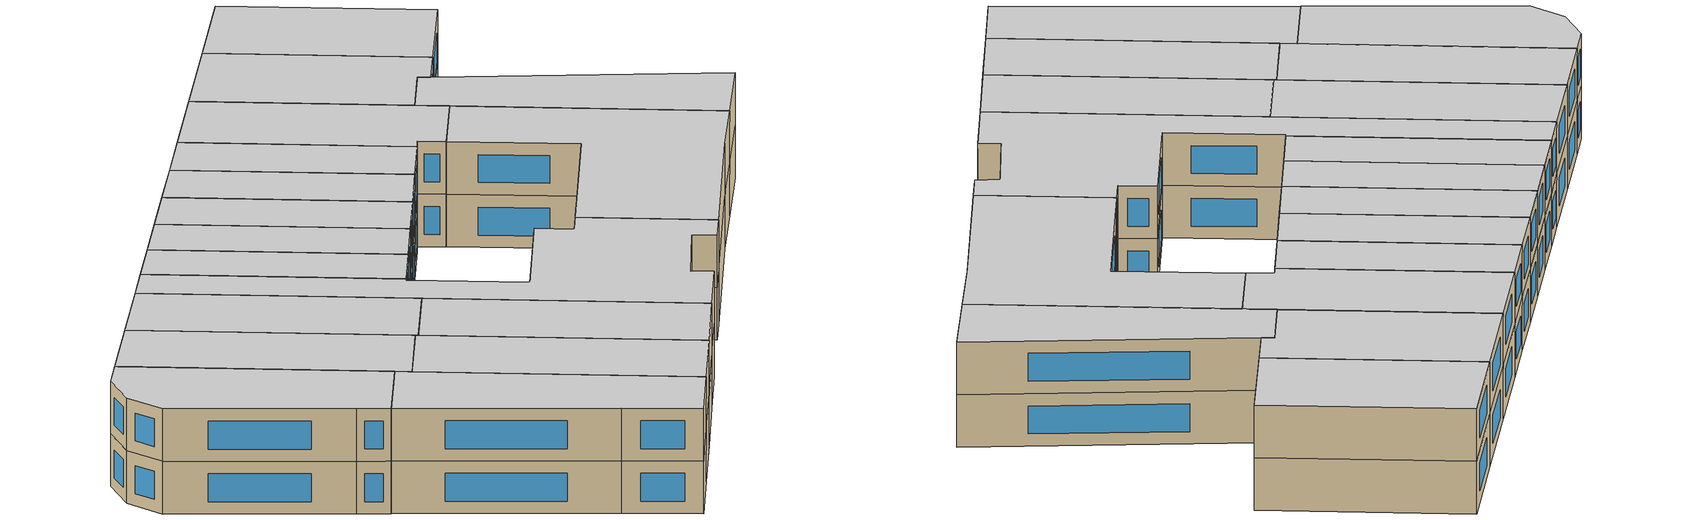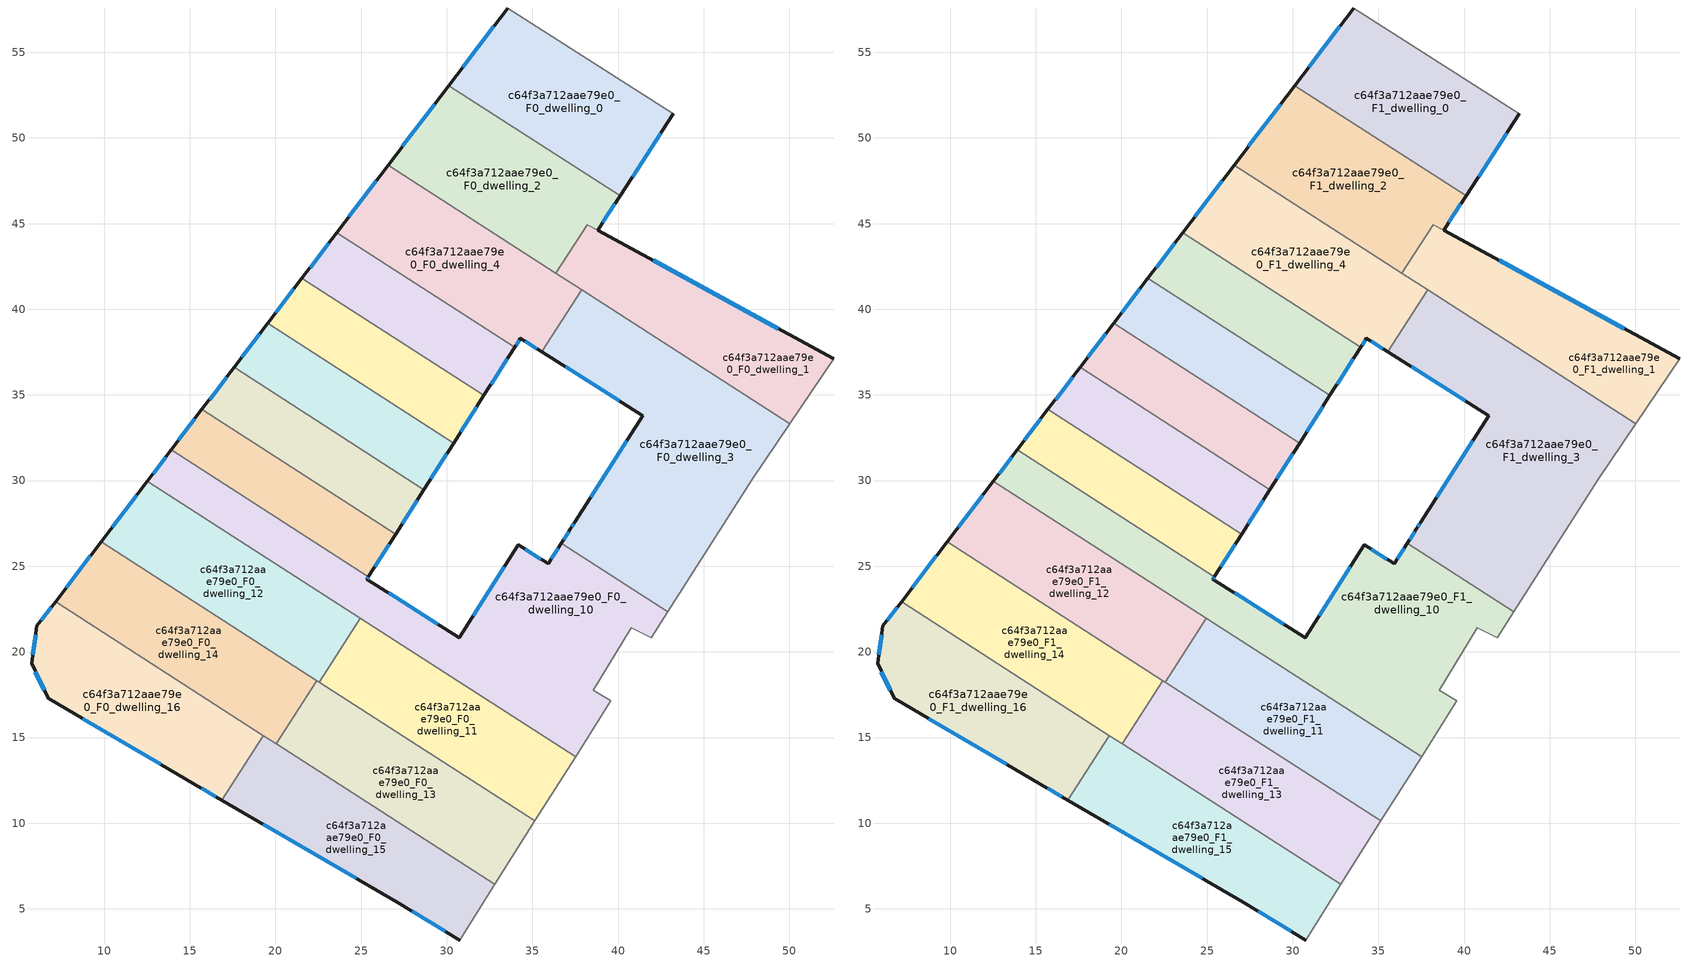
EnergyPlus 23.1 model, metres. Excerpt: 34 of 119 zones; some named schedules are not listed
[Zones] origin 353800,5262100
c64f3a712aae79e0_F0_dwelling_0
 floor ground (EU_floor_Construction): 43.23,51.41 40.11,46.62 30.12,53.06 33.57,57.59 z0
 wall outside (EU_wall_Construction): 33.57,57.59 30.12,53.06 / 40.11,46.62 43.23,51.41 z0:3
 wall to c64f3a712aae79e0_F0_dwelling_2 (EU_wall_Construction): 30.12,53.06 40.11,46.62 z0:3
 wall adiabatic (EU_wall_Construction): 43.23,51.41 33.57,57.59 z0:3
 window (EU_Window_Construction): 32.76,56.52 30.93,54.12 / 40.84,47.75 42.5,50.28 z0.7:2.3
c64f3a712aae79e0_F0_dwelling_1
 floor ground (EU_floor_Construction): 52.6,37.12 50.03,33.32 36.37,42.11 38.2,44.94 38.81,44.61 z0
 wall outside (EU_wall_Construction): 52.6,37.12 38.81,44.61 z0:3
 wall adiabatic (EU_wall_Construction): 50.03,33.32 52.6,37.12 z0:3
 wall to c64f3a712aae79e0_F0_dwelling_3 (EU_wall_Construction): 37.89,41.13 50.03,33.32 z0:3
 wall to c64f3a712aae79e0_F0_dwelling_2 (EU_wall_Construction): 38.81,44.61 38.2,44.94 36.37,42.11 z0:3
 wall to c64f3a712aae79e0_F0_dwelling_4 (EU_wall_Construction): 36.37,42.11 37.89,41.13 z0:3
 window (EU_Window_Construction): 49.36,38.88 42.05,42.85 z0.7:2.3
c64f3a712aae79e0_F0_dwelling_10
 floor ground (EU_floor_Construction): 36.69,26.34 42.91,22.34 41.93,20.82 40.77,21.42 38.55,17.75 39.58,17.15 37.52,13.89 12.53,29.97 13.91,31.79 25.43,24.38 25.34,24.24 30.73,20.82 34.18,26.26 35.9,25.16 35.92,25.15 z0
 wall outside (EU_wall_Construction): 13.91,31.79 12.53,29.97 / 36.69,26.34 35.92,25.15 35.9,25.16 34.18,26.26 30.73,20.82 25.34,24.24 25.43,24.38 z0:3
 wall adiabatic (EU_wall_Construction): 37.52,13.89 39.58,17.15 38.55,17.75 40.77,21.42 41.93,20.82 42.91,22.34 z0:3
 wall to c64f3a712aae79e0_F0_dwelling_9 (EU_wall_Construction): 25.43,24.38 13.91,31.79 z0:3
 wall to c64f3a712aae79e0_F0_dwelling_3 (EU_wall_Construction): 42.91,22.34 36.69,26.34 z0:3
 wall to c64f3a712aae79e0_F0_dwelling_11 (EU_wall_Construction): 24.96,21.97 37.52,13.89 z0:3
 wall to c64f3a712aae79e0_F0_dwelling_12 (EU_wall_Construction): 12.53,29.97 24.96,21.97 z0:3
 window (EU_Window_Construction): 13.59,31.36 12.85,30.4 / 25.36,24.27 25.41,24.34 / 29.46,21.62 26.61,23.44 / 33.37,24.98 31.54,22.09 / 35.49,25.42 34.58,26 / 36.51,26.06 36.1,25.43 z0.7:2.3
c64f3a712aae79e0_F0_dwelling_11
 floor ground (EU_floor_Construction): 37.52,13.89 35.15,10.13 22.55,18.24 24.96,21.97 z0
 wall adiabatic (EU_wall_Construction): 35.15,10.13 37.52,13.89 z0:3
 wall to c64f3a712aae79e0_F0_dwelling_12 (EU_wall_Construction): 24.96,21.97 22.55,18.24 z0:3
 wall to c64f3a712aae79e0_F0_dwelling_13 (EU_wall_Construction): 22.55,18.24 35.15,10.13 z0:3
c64f3a712aae79e0_F0_dwelling_12
 floor ground (EU_floor_Construction): 24.96,21.97 22.55,18.24 9.83,26.43 12.53,29.97 z0
 wall outside (EU_wall_Construction): 12.53,29.97 9.83,26.43 z0:3
 wall to c64f3a712aae79e0_F0_dwelling_14 (EU_wall_Construction): 9.83,26.43 22.42,18.32 z0:3
 wall to c64f3a712aae79e0_F0_dwelling_13 (EU_wall_Construction): 22.42,18.32 22.55,18.24 z0:3
 window (EU_Window_Construction): 11.89,29.14 10.46,27.26 z0.7:2.3
c64f3a712aae79e0_F0_dwelling_13
 floor ground (EU_floor_Construction): 35.15,10.13 32.8,6.42 20.05,14.64 22.42,18.32 z0
 wall adiabatic (EU_wall_Construction): 32.8,6.42 35.15,10.13 z0:3
 wall to c64f3a712aae79e0_F0_dwelling_14 (EU_wall_Construction): 22.42,18.32 20.05,14.64 z0:3
 wall to c64f3a712aae79e0_F0_dwelling_15 (EU_wall_Construction): 20.05,14.64 32.8,6.42 z0:3
c64f3a712aae79e0_F0_dwelling_14
 floor ground (EU_floor_Construction): 22.42,18.32 20.05,14.64 7.16,22.93 9.83,26.43 z0
 wall outside (EU_wall_Construction): 9.83,26.43 7.16,22.93 z0:3
 wall to c64f3a712aae79e0_F0_dwelling_16 (EU_wall_Construction): 7.16,22.93 19.3,15.12 z0:3
 wall to c64f3a712aae79e0_F0_dwelling_15 (EU_wall_Construction): 19.3,15.12 20.05,14.64 z0:3
 window (EU_Window_Construction): 9.2,25.61 7.79,23.75 z0.7:2.3
c64f3a712aae79e0_F0_dwelling_15
 floor ground (EU_floor_Construction): 32.8,6.42 30.75,3.18 27.12,5.38 16.87,11.34 19.3,15.12 z0
 wall outside (EU_wall_Construction): 16.87,11.34 27.12,5.38 30.75,3.18 z0:3
 wall to c64f3a712aae79e0_F0_dwelling_16 (EU_wall_Construction): 19.3,15.12 16.87,11.34 z0:3
 wall adiabatic (EU_wall_Construction): 30.75,3.18 32.8,6.42 z0:3
 window (EU_Window_Construction): 27.98,4.87 29.9,3.7 / 19.28,9.94 24.72,6.78 z0.7:2.3
c64f3a712aae79e0_F0_dwelling_16
 floor ground (EU_floor_Construction): 19.3,15.12 16.87,11.34 15.33,12.24 6.73,17.29 5.77,19.33 6.08,21.51 7.16,22.93 z0
 wall outside (EU_wall_Construction): 7.16,22.93 6.08,21.51 5.77,19.33 6.73,17.29 15.33,12.24 16.87,11.34 z0:3
 window (EU_Window_Construction): 15.69,12.03 16.51,11.55 / 8.75,16.1 13.31,13.43 / 5.99,18.85 6.5,17.77 / 6.01,21 5.84,19.84 / 6.91,22.6 6.33,21.84 z0.7:2.3
c64f3a712aae79e0_F0_dwelling_2
 floor ground (EU_floor_Construction): 40.11,46.62 38.81,44.61 38.2,44.94 36.37,42.11 26.58,48.41 30.12,53.06 z0
 wall outside (EU_wall_Construction): 30.12,53.06 26.58,48.41 / 38.81,44.61 40.11,46.62 z0:3
 wall to c64f3a712aae79e0_F0_dwelling_4 (EU_wall_Construction): 26.58,48.41 36.37,42.11 z0:3
 window (EU_Window_Construction): 29.29,51.97 27.41,49.5 / 39.11,45.08 39.81,46.15 z0.7:2.3
c64f3a712aae79e0_F0_dwelling_3
 floor ground (EU_floor_Construction): 50.03,33.32 47.83,30.06 42.91,22.34 36.69,26.34 37.25,27.23 37.47,27.57 41.44,33.79 35.56,37.51 37.89,41.13 z0
 wall outside (EU_wall_Construction): 35.56,37.51 41.44,33.79 37.47,27.57 37.25,27.23 36.69,26.34 z0:3
 wall to c64f3a712aae79e0_F0_dwelling_4 (EU_wall_Construction): 37.89,41.13 35.56,37.51 z0:3
 wall adiabatic (EU_wall_Construction): 42.91,22.34 47.83,30.06 50.03,33.32 z0:3
 window (EU_Window_Construction): 37.42,27.49 37.3,27.31 / 40.5,32.33 38.4,29.03 / 36.94,36.64 40.06,34.67 / 37.12,27.02 36.82,26.55 z0.7:2.3
c64f3a712aae79e0_F0_dwelling_4
 floor ground (EU_floor_Construction): 37.89,41.13 35.56,37.51 34.3,38.31 33.97,37.79 23.58,44.47 26.58,48.41 z0
 wall outside (EU_wall_Construction): 26.58,48.41 23.58,44.47 / 33.97,37.79 34.3,38.31 35.56,37.51 z0:3
 wall to c64f3a712aae79e0_F0_dwelling_5 (EU_wall_Construction): 23.58,44.47 33.97,37.79 z0:3
 window (EU_Window_Construction): 25.87,47.49 24.28,45.4 / 34.59,38.12 35.26,37.7 / 34.05,37.91 34.22,38.19 z0.7:2.3
c64f3a712aae79e0_F0_dwelling_5
 floor ground (EU_floor_Construction): 33.97,37.79 32.17,34.97 21.54,41.81 23.58,44.47 z0
 wall outside (EU_wall_Construction): 23.58,44.47 21.54,41.81 / 32.17,34.97 33.97,37.79 z0:3
 wall to c64f3a712aae79e0_F0_dwelling_6 (EU_wall_Construction): 21.54,41.81 32.17,34.97 z0:3
 window (EU_Window_Construction): 23.1,43.85 22.02,42.43 / 32.59,35.63 33.55,37.12 z0.7:2.3
c64f3a712aae79e0_F0_dwelling_6
 floor ground (EU_floor_Construction): 32.17,34.97 30.4,32.19 19.54,39.18 21.54,41.81 z0
 wall outside (EU_wall_Construction): 21.54,41.81 19.54,39.18 / 30.4,32.19 32.17,34.97 z0:3
 wall to c64f3a712aae79e0_F0_dwelling_7 (EU_wall_Construction): 19.54,39.18 30.4,32.19 z0:3
 window (EU_Window_Construction): 21.07,41.19 20.01,39.8 / 30.82,32.84 31.76,34.31 z0.7:2.3
c64f3a712aae79e0_F0_dwelling_7
 floor ground (EU_floor_Construction): 30.4,32.19 28.67,29.47 17.58,36.61 19.54,39.18 z0
 wall outside (EU_wall_Construction): 19.54,39.18 17.58,36.61 / 28.67,29.47 30.4,32.19 z0:3
 wall to c64f3a712aae79e0_F0_dwelling_8 (EU_wall_Construction): 17.58,36.61 28.67,29.47 z0:3
 window (EU_Window_Construction): 19.08,38.58 18.04,37.21 / 29.08,30.11 30,31.55 z0.7:2.3
c64f3a712aae79e0_F0_dwelling_8
 floor ground (EU_floor_Construction): 28.67,29.47 27.02,26.87 15.71,34.15 17.58,36.61 z0
 wall outside (EU_wall_Construction): 17.58,36.61 15.71,34.15 / 27.02,26.87 28.67,29.47 z0:3
 wall to c64f3a712aae79e0_F0_dwelling_9 (EU_wall_Construction): 15.71,34.15 27.02,26.87 z0:3
 window (EU_Window_Construction): 17.14,36.03 16.15,34.73 / 27.41,27.48 28.28,28.86 z0.7:2.3
c64f3a712aae79e0_F0_dwelling_9
 floor ground (EU_floor_Construction): 27.02,26.87 25.43,24.38 13.91,31.79 15.71,34.15 z0
 wall outside (EU_wall_Construction): 15.71,34.15 13.91,31.79 / 25.43,24.38 27.02,26.87 z0:3
 window (EU_Window_Construction): 15.29,33.6 14.33,32.34 / 25.8,24.96 26.64,26.29 z0.7:2.3
c64f3a712aae79e0_F1_dwelling_0
 floor to c64f3a712aae79e0_F0_dwelling_0 (EU_floor_Construction): 43.23,51.41 40.11,46.62 30.12,53.06 33.57,57.59 z3
 wall outside (EU_wall_Construction): 33.57,57.59 30.12,53.06 / 40.11,46.62 43.23,51.41 z3:6
 wall to c64f3a712aae79e0_F1_dwelling_2 (EU_wall_Construction): 30.12,53.06 40.11,46.62 z3:6
 wall adiabatic (EU_wall_Construction): 43.23,51.41 33.57,57.59 z3:6
 window (EU_Window_Construction): 32.76,56.52 30.93,54.12 / 40.84,47.75 42.5,50.28 z3.7:5.3
 ceiling to c64f3a712aae79e0_F2_dwelling_0 (EU_floor_Construction): 40.11,46.62 43.23,51.41 33.57,57.59 30.12,53.06 z6
c64f3a712aae79e0_F1_dwelling_1
 floor to c64f3a712aae79e0_F0_dwelling_1 (EU_floor_Construction): 52.6,37.12 50.03,33.32 36.37,42.11 38.2,44.94 38.81,44.61 z3
 wall outside (EU_wall_Construction): 52.6,37.12 38.81,44.61 z3:6
 wall adiabatic (EU_wall_Construction): 50.03,33.32 52.6,37.12 z3:6
 wall to c64f3a712aae79e0_F1_dwelling_3 (EU_wall_Construction): 37.89,41.13 50.03,33.32 z3:6
 wall to c64f3a712aae79e0_F1_dwelling_2 (EU_wall_Construction): 38.81,44.61 38.2,44.94 36.37,42.11 z3:6
 wall to c64f3a712aae79e0_F1_dwelling_4 (EU_wall_Construction): 36.37,42.11 37.89,41.13 z3:6
 window (EU_Window_Construction): 49.36,38.88 42.05,42.85 z3.7:5.3
 ceiling to c64f3a712aae79e0_F2_dwelling_1 (EU_floor_Construction): 50.03,33.32 52.6,37.12 38.81,44.61 38.2,44.94 36.37,42.11 z6
c64f3a712aae79e0_F1_dwelling_10
 floor to c64f3a712aae79e0_F0_dwelling_10 (EU_floor_Construction): 36.69,26.34 42.91,22.34 41.93,20.82 40.77,21.42 38.55,17.75 39.58,17.15 37.52,13.89 12.53,29.97 13.91,31.79 25.43,24.38 25.34,24.24 30.73,20.82 34.18,26.26 35.9,25.16 35.92,25.15 z3
 wall outside (EU_wall_Construction): 13.91,31.79 12.53,29.97 / 36.69,26.34 35.92,25.15 35.9,25.16 34.18,26.26 30.73,20.82 25.34,24.24 25.43,24.38 z3:6
 wall adiabatic (EU_wall_Construction): 37.52,13.89 39.58,17.15 38.55,17.75 40.77,21.42 41.93,20.82 42.91,22.34 z3:6
 wall to c64f3a712aae79e0_F1_dwelling_9 (EU_wall_Construction): 25.43,24.38 13.91,31.79 z3:6
 wall to c64f3a712aae79e0_F1_dwelling_3 (EU_wall_Construction): 42.91,22.34 36.69,26.34 z3:6
 wall to c64f3a712aae79e0_F1_dwelling_11 (EU_wall_Construction): 24.96,21.97 37.52,13.89 z3:6
 wall to c64f3a712aae79e0_F1_dwelling_12 (EU_wall_Construction): 12.53,29.97 24.96,21.97 z3:6
 window (EU_Window_Construction): 13.59,31.36 12.85,30.4 / 25.36,24.27 25.41,24.34 / 29.46,21.62 26.61,23.44 / 33.37,24.98 31.54,22.09 / 35.49,25.42 34.58,26 / 36.51,26.06 36.1,25.43 z3.7:5.3
 ceiling to c64f3a712aae79e0_F2_dwelling_10 (EU_floor_Construction): 39.58,17.15 38.55,17.75 40.77,21.42 41.93,20.82 42.91,22.34 36.69,26.34 35.92,25.15 35.9,25.16 34.18,26.26 30.73,20.82 25.34,24.24 25.43,24.38 13.91,31.79 12.53,29.97 37.52,13.89 z6
c64f3a712aae79e0_F1_dwelling_11
 floor to c64f3a712aae79e0_F0_dwelling_11 (EU_floor_Construction): 37.52,13.89 35.15,10.13 22.55,18.24 24.96,21.97 z3
 wall adiabatic (EU_wall_Construction): 35.15,10.13 37.52,13.89 z3:6
 wall to c64f3a712aae79e0_F1_dwelling_12 (EU_wall_Construction): 24.96,21.97 22.55,18.24 z3:6
 wall to c64f3a712aae79e0_F1_dwelling_13 (EU_wall_Construction): 22.55,18.24 35.15,10.13 z3:6
 ceiling to c64f3a712aae79e0_F2_dwelling_11 (EU_floor_Construction): 35.15,10.13 37.52,13.89 24.96,21.97 22.55,18.24 z6
c64f3a712aae79e0_F1_dwelling_12
 floor to c64f3a712aae79e0_F0_dwelling_12 (EU_floor_Construction): 24.96,21.97 22.55,18.24 9.83,26.43 12.53,29.97 z3
 wall outside (EU_wall_Construction): 12.53,29.97 9.83,26.43 z3:6
 wall to c64f3a712aae79e0_F1_dwelling_14 (EU_wall_Construction): 9.83,26.43 22.42,18.32 z3:6
 wall to c64f3a712aae79e0_F1_dwelling_13 (EU_wall_Construction): 22.42,18.32 22.55,18.24 z3:6
 window (EU_Window_Construction): 11.89,29.14 10.46,27.26 z3.7:5.3
 ceiling to c64f3a712aae79e0_F2_dwelling_12 (EU_floor_Construction): 22.55,18.24 24.96,21.97 12.53,29.97 9.83,26.43 z6
c64f3a712aae79e0_F1_dwelling_13
 floor to c64f3a712aae79e0_F0_dwelling_13 (EU_floor_Construction): 35.15,10.13 32.8,6.42 20.05,14.64 22.42,18.32 z3
 wall adiabatic (EU_wall_Construction): 32.8,6.42 35.15,10.13 z3:6
 wall to c64f3a712aae79e0_F1_dwelling_14 (EU_wall_Construction): 22.42,18.32 20.05,14.64 z3:6
 wall to c64f3a712aae79e0_F1_dwelling_15 (EU_wall_Construction): 20.05,14.64 32.8,6.42 z3:6
 ceiling to c64f3a712aae79e0_F2_dwelling_13 (EU_floor_Construction): 32.8,6.42 35.15,10.13 22.42,18.32 20.05,14.64 z6
c64f3a712aae79e0_F1_dwelling_14
 floor to c64f3a712aae79e0_F0_dwelling_14 (EU_floor_Construction): 22.42,18.32 20.05,14.64 7.16,22.93 9.83,26.43 z3
 wall outside (EU_wall_Construction): 9.83,26.43 7.16,22.93 z3:6
 wall to c64f3a712aae79e0_F1_dwelling_16 (EU_wall_Construction): 7.16,22.93 19.3,15.12 z3:6
 wall to c64f3a712aae79e0_F1_dwelling_15 (EU_wall_Construction): 19.3,15.12 20.05,14.64 z3:6
 window (EU_Window_Construction): 9.2,25.61 7.79,23.75 z3.7:5.3
 ceiling to c64f3a712aae79e0_F2_dwelling_14 (EU_floor_Construction): 20.05,14.64 22.42,18.32 9.83,26.43 7.16,22.93 z6
c64f3a712aae79e0_F1_dwelling_15
 floor to c64f3a712aae79e0_F0_dwelling_15 (EU_floor_Construction): 32.8,6.42 30.75,3.18 27.12,5.38 16.87,11.34 19.3,15.12 z3
 wall outside (EU_wall_Construction): 16.87,11.34 27.12,5.38 30.75,3.18 z3:6
 wall to c64f3a712aae79e0_F1_dwelling_16 (EU_wall_Construction): 19.3,15.12 16.87,11.34 z3:6
 wall adiabatic (EU_wall_Construction): 30.75,3.18 32.8,6.42 z3:6
 window (EU_Window_Construction): 27.98,4.87 29.9,3.7 / 19.28,9.94 24.72,6.78 z3.7:5.3
 ceiling to c64f3a712aae79e0_F2_dwelling_15 (EU_floor_Construction): 30.75,3.18 32.8,6.42 19.3,15.12 16.87,11.34 27.12,5.38 z6
c64f3a712aae79e0_F1_dwelling_16
 floor to c64f3a712aae79e0_F0_dwelling_16 (EU_floor_Construction): 19.3,15.12 16.87,11.34 15.33,12.24 6.73,17.29 5.77,19.33 6.08,21.51 7.16,22.93 z3
 wall outside (EU_wall_Construction): 7.16,22.93 6.08,21.51 5.77,19.33 6.73,17.29 15.33,12.24 16.87,11.34 z3:6
 window (EU_Window_Construction): 15.69,12.03 16.51,11.55 / 8.75,16.1 13.31,13.43 / 5.99,18.85 6.5,17.77 / 6.01,21 5.84,19.84 / 6.91,22.6 6.33,21.84 z3.7:5.3
 ceiling to c64f3a712aae79e0_F2_dwelling_16 (EU_floor_Construction): 16.87,11.34 19.3,15.12 7.16,22.93 6.08,21.51 5.77,19.33 6.73,17.29 15.33,12.24 z6
c64f3a712aae79e0_F1_dwelling_2
 floor to c64f3a712aae79e0_F0_dwelling_2 (EU_floor_Construction): 40.11,46.62 38.81,44.61 38.2,44.94 36.37,42.11 26.58,48.41 30.12,53.06 z3
 wall outside (EU_wall_Construction): 30.12,53.06 26.58,48.41 / 38.81,44.61 40.11,46.62 z3:6
 wall to c64f3a712aae79e0_F1_dwelling_4 (EU_wall_Construction): 26.58,48.41 36.37,42.11 z3:6
 window (EU_Window_Construction): 29.29,51.97 27.41,49.5 / 39.11,45.08 39.81,46.15 z3.7:5.3
 ceiling to c64f3a712aae79e0_F2_dwelling_2 (EU_floor_Construction): 38.81,44.61 40.11,46.62 30.12,53.06 26.58,48.41 36.37,42.11 38.2,44.94 z6
c64f3a712aae79e0_F1_dwelling_3
 floor to c64f3a712aae79e0_F0_dwelling_3 (EU_floor_Construction): 50.03,33.32 47.83,30.06 42.91,22.34 36.69,26.34 37.25,27.23 37.47,27.57 41.44,33.79 35.56,37.51 37.89,41.13 z3
 wall outside (EU_wall_Construction): 35.56,37.51 41.44,33.79 37.47,27.57 37.25,27.23 36.69,26.34 z3:6
 wall to c64f3a712aae79e0_F1_dwelling_4 (EU_wall_Construction): 37.89,41.13 35.56,37.51 z3:6
 wall adiabatic (EU_wall_Construction): 42.91,22.34 47.83,30.06 50.03,33.32 z3:6
 window (EU_Window_Construction): 37.42,27.49 37.3,27.31 / 40.5,32.33 38.4,29.03 / 36.94,36.64 40.06,34.67 / 37.12,27.02 36.82,26.55 z3.7:5.3
 ceiling to c64f3a712aae79e0_F2_dwelling_3 (EU_floor_Construction): 42.91,22.34 47.83,30.06 50.03,33.32 37.89,41.13 35.56,37.51 41.44,33.79 37.47,27.57 37.25,27.23 36.69,26.34 z6
c64f3a712aae79e0_F1_dwelling_4
 floor to c64f3a712aae79e0_F0_dwelling_4 (EU_floor_Construction): 37.89,41.13 35.56,37.51 34.3,38.31 33.97,37.79 23.58,44.47 26.58,48.41 z3
 wall outside (EU_wall_Construction): 26.58,48.41 23.58,44.47 / 33.97,37.79 34.3,38.31 35.56,37.51 z3:6
 wall to c64f3a712aae79e0_F1_dwelling_5 (EU_wall_Construction): 23.58,44.47 33.97,37.79 z3:6
 window (EU_Window_Construction): 25.87,47.49 24.28,45.4 / 34.59,38.12 35.26,37.7 / 34.05,37.91 34.22,38.19 z3.7:5.3
 ceiling to c64f3a712aae79e0_F2_dwelling_4 (EU_floor_Construction): 35.56,37.51 37.89,41.13 26.58,48.41 23.58,44.47 33.97,37.79 34.3,38.31 z6
c64f3a712aae79e0_F1_dwelling_5
 floor to c64f3a712aae79e0_F0_dwelling_5 (EU_floor_Construction): 33.97,37.79 32.17,34.97 21.54,41.81 23.58,44.47 z3
 wall outside (EU_wall_Construction): 23.58,44.47 21.54,41.81 / 32.17,34.97 33.97,37.79 z3:6
 wall to c64f3a712aae79e0_F1_dwelling_6 (EU_wall_Construction): 21.54,41.81 32.17,34.97 z3:6
 window (EU_Window_Construction): 23.1,43.85 22.02,42.43 / 32.59,35.63 33.55,37.12 z3.7:5.3
 ceiling to c64f3a712aae79e0_F2_dwelling_5 (EU_floor_Construction): 32.17,34.97 33.97,37.79 23.58,44.47 21.54,41.81 z6
c64f3a712aae79e0_F1_dwelling_6
 floor to c64f3a712aae79e0_F0_dwelling_6 (EU_floor_Construction): 32.17,34.97 30.4,32.19 19.54,39.18 21.54,41.81 z3
 wall outside (EU_wall_Construction): 21.54,41.81 19.54,39.18 / 30.4,32.19 32.17,34.97 z3:6
 wall to c64f3a712aae79e0_F1_dwelling_7 (EU_wall_Construction): 19.54,39.18 30.4,32.19 z3:6
 window (EU_Window_Construction): 21.07,41.19 20.01,39.8 / 30.82,32.84 31.76,34.31 z3.7:5.3
 ceiling to c64f3a712aae79e0_F2_dwelling_6 (EU_floor_Construction): 30.4,32.19 32.17,34.97 21.54,41.81 19.54,39.18 z6
c64f3a712aae79e0_F1_dwelling_7
 floor to c64f3a712aae79e0_F0_dwelling_7 (EU_floor_Construction): 30.4,32.19 28.67,29.47 17.58,36.61 19.54,39.18 z3
 wall outside (EU_wall_Construction): 19.54,39.18 17.58,36.61 / 28.67,29.47 30.4,32.19 z3:6
 wall to c64f3a712aae79e0_F1_dwelling_8 (EU_wall_Construction): 17.58,36.61 28.67,29.47 z3:6
 window (EU_Window_Construction): 19.08,38.58 18.04,37.21 / 29.08,30.11 30,31.55 z3.7:5.3
 ceiling to c64f3a712aae79e0_F2_dwelling_7 (EU_floor_Construction): 28.67,29.47 30.4,32.19 19.54,39.18 17.58,36.61 z6
c64f3a712aae79e0_F1_dwelling_8
 floor to c64f3a712aae79e0_F0_dwelling_8 (EU_floor_Construction): 28.67,29.47 27.02,26.87 15.71,34.15 17.58,36.61 z3
 wall outside (EU_wall_Construction): 17.58,36.61 15.71,34.15 / 27.02,26.87 28.67,29.47 z3:6
 wall to c64f3a712aae79e0_F1_dwelling_9 (EU_wall_Construction): 15.71,34.15 27.02,26.87 z3:6
 window (EU_Window_Construction): 17.14,36.03 16.15,34.73 / 27.41,27.48 28.28,28.86 z3.7:5.3
 ceiling to c64f3a712aae79e0_F2_dwelling_8 (EU_floor_Construction): 27.02,26.87 28.67,29.47 17.58,36.61 15.71,34.15 z6
c64f3a712aae79e0_F1_dwelling_9
 floor to c64f3a712aae79e0_F0_dwelling_9 (EU_floor_Construction): 27.02,26.87 25.43,24.38 13.91,31.79 15.71,34.15 z3
 wall outside (EU_wall_Construction): 15.71,34.15 13.91,31.79 / 25.43,24.38 27.02,26.87 z3:6
 window (EU_Window_Construction): 15.29,33.6 14.33,32.34 / 25.8,24.96 26.64,26.29 z3.7:5.3
 ceiling to c64f3a712aae79e0_F2_dwelling_9 (EU_floor_Construction): 25.43,24.38 27.02,26.87 15.71,34.15 13.91,31.79 z6
[Building]
EU S2 Campaign: North Axis=0; Terrain=City; Solar Distribution=FullExterior
[Site:Location]
Budapest.Ferenc.Liszt.Intl.AP: Latitude=47.437; Longitude=19.256; Time Zone=1; Elevation=185
[SizingPeriod:WeatherFileDays]
AnnualSizingPeriod: Begin Month=1; Begin Day of Month=1; End Month=12; End Day of Month=31; Day of Week for Start Day=Monday; Use Weather File Daylight Saving Period=No; Use Weather File Rain and Snow Indicators=No
[MATERIAL]
EU_InternalMass_Material: Roughness=MediumRough; Thickness=0.1; Conductivity=1; Density=1800; Specific Heat=900; Thermal Absorptance=0.9; Solar Absorptance=0.7; Visible Absorptance=0.7
[MATERIAL:NOMASS] Roughness=MediumRough; Thermal Absorptance=0.9; Solar Absorptance=0.7; Visible Absorptance=0.7
Name | Thermal Resistance
EU_wall_NoMass | 0.832559
EU_floor_NoMass | 0.872794
[WINDOWMATERIAL:SIMPLEGLAZINGSYSTEM]
EU_Window_SimpleGlazing: UFactor=2.79869; Solar Heat Gain Coefficient=0.75; Visible Transmittance=0.75
[CONSTRUCTION]
EU_wall_Construction: EU_wall_NoMass
EU_floor_Construction: EU_floor_NoMass
EU_Window_Construction: EU_Window_SimpleGlazing
EU_InternalMass_Construction: EU_InternalMass_Material
[ZONE] Type=1; Multiplier=1; Ceiling Height=autocalculate; Floor Area=autocalculate; Part of Total Floor Area=Yes
Name | Volume
c64f3a712aae79e0_F0_dwelling_0; c64f3a712aae79e0_F1_dwelling_0 | 199.343
c64f3a712aae79e0_F0_dwelling_1; c64f3a712aae79e0_F1_dwelling_1 | 194.255
c64f3a712aae79e0_F0_dwelling_10; c64f3a712aae79e0_F1_dwelling_10 | 393.995
c64f3a712aae79e0_F0_dwelling_11; c64f3a712aae79e0_F1_dwelling_11 | 199.332
c64f3a712aae79e0_F0_dwelling_12; c64f3a712aae79e0_F1_dwelling_12 | 199.319
c64f3a712aae79e0_F0_dwelling_13; c64f3a712aae79e0_F1_dwelling_13 | 199.342
c64f3a712aae79e0_F0_dwelling_14; c64f3a712aae79e0_F1_dwelling_14 | 199.357
c64f3a712aae79e0_F0_dwelling_15; c64f3a712aae79e0_F1_dwelling_15 | 199.366
c64f3a712aae79e0_F0_dwelling_16; c64f3a712aae79e0_F1_dwelling_16 | 199.352
c64f3a712aae79e0_F0_dwelling_2; c64f3a712aae79e0_F1_dwelling_2 | 204.404
c64f3a712aae79e0_F0_dwelling_3; c64f3a712aae79e0_F1_dwelling_3 | 380.146
c64f3a712aae79e0_F0_dwelling_4; c64f3a712aae79e0_F1_dwelling_4 | 199.378
c64f3a712aae79e0_F0_dwelling_5; c64f3a712aae79e0_F1_dwelling_5 | 125.259
c64f3a712aae79e0_F0_dwelling_6; c64f3a712aae79e0_F1_dwelling_6 | 126.239
c64f3a712aae79e0_F0_dwelling_7; c64f3a712aae79e0_F1_dwelling_7 | 126.145
c64f3a712aae79e0_F0_dwelling_8; c64f3a712aae79e0_F1_dwelling_8 | 123.091
c64f3a712aae79e0_F0_dwelling_9; c64f3a712aae79e0_F1_dwelling_9 | 120.557
[INTERNALMASS] Construction=EU_InternalMass_Construction
Name | Zone or ZoneList | Surface Area
c64f3a712aae79e0_F0_dwelling_0_EU_InternalMass | c64f3a712aae79e0_F0_dwelling_0 | 66.4478
c64f3a712aae79e0_F0_dwelling_1_EU_InternalMass | c64f3a712aae79e0_F0_dwelling_1 | 64.7526
c64f3a712aae79e0_F0_dwelling_2_EU_InternalMass | c64f3a712aae79e0_F0_dwelling_2 | 68.1368
c64f3a712aae79e0_F0_dwelling_3_EU_InternalMass | c64f3a712aae79e0_F0_dwelling_3 | 126.72
c64f3a712aae79e0_F0_dwelling_4_EU_InternalMass | c64f3a712aae79e0_F0_dwelling_4 | 66.4592
c64f3a712aae79e0_F0_dwelling_5_EU_InternalMass | c64f3a712aae79e0_F0_dwelling_5 | 41.7529
c64f3a712aae79e0_F0_dwelling_6_EU_InternalMass | c64f3a712aae79e0_F0_dwelling_6 | 42.0798
c64f3a712aae79e0_F0_dwelling_7_EU_InternalMass | c64f3a712aae79e0_F0_dwelling_7 | 42.0483
c64f3a712aae79e0_F0_dwelling_8_EU_InternalMass | c64f3a712aae79e0_F0_dwelling_8 | 41.0304
c64f3a712aae79e0_F0_dwelling_9_EU_InternalMass | c64f3a712aae79e0_F0_dwelling_9 | 40.1858
c64f3a712aae79e0_F0_dwelling_10_EU_InternalMass | c64f3a712aae79e0_F0_dwelling_10 | 131.334
c64f3a712aae79e0_F0_dwelling_11_EU_InternalMass | c64f3a712aae79e0_F0_dwelling_11 | 66.4449
c64f3a712aae79e0_F0_dwelling_12_EU_InternalMass | c64f3a712aae79e0_F0_dwelling_12 | 66.4389
c64f3a712aae79e0_F0_dwelling_13_EU_InternalMass | c64f3a712aae79e0_F0_dwelling_13 | 66.4485
c64f3a712aae79e0_F0_dwelling_14_EU_InternalMass | c64f3a712aae79e0_F0_dwelling_14 | 66.4522
c64f3a712aae79e0_F0_dwelling_15_EU_InternalMass | c64f3a712aae79e0_F0_dwelling_15 | 66.455
c64f3a712aae79e0_F0_dwelling_16_EU_InternalMass | c64f3a712aae79e0_F0_dwelling_16 | 66.4503
c64f3a712aae79e0_F1_dwelling_0_EU_InternalMass | c64f3a712aae79e0_F1_dwelling_0 | 66.4478
c64f3a712aae79e0_F1_dwelling_1_EU_InternalMass | c64f3a712aae79e0_F1_dwelling_1 | 64.7526
c64f3a712aae79e0_F1_dwelling_2_EU_InternalMass | c64f3a712aae79e0_F1_dwelling_2 | 68.1368
c64f3a712aae79e0_F1_dwelling_3_EU_InternalMass | c64f3a712aae79e0_F1_dwelling_3 | 126.72
c64f3a712aae79e0_F1_dwelling_4_EU_InternalMass | c64f3a712aae79e0_F1_dwelling_4 | 66.4592
c64f3a712aae79e0_F1_dwelling_5_EU_InternalMass | c64f3a712aae79e0_F1_dwelling_5 | 41.7529
c64f3a712aae79e0_F1_dwelling_6_EU_InternalMass | c64f3a712aae79e0_F1_dwelling_6 | 42.0798
c64f3a712aae79e0_F1_dwelling_7_EU_InternalMass | c64f3a712aae79e0_F1_dwelling_7 | 42.0483
c64f3a712aae79e0_F1_dwelling_8_EU_InternalMass | c64f3a712aae79e0_F1_dwelling_8 | 41.0304
c64f3a712aae79e0_F1_dwelling_9_EU_InternalMass | c64f3a712aae79e0_F1_dwelling_9 | 40.1858
c64f3a712aae79e0_F1_dwelling_10_EU_InternalMass | c64f3a712aae79e0_F1_dwelling_10 | 131.334
c64f3a712aae79e0_F1_dwelling_11_EU_InternalMass | c64f3a712aae79e0_F1_dwelling_11 | 66.4449
c64f3a712aae79e0_F1_dwelling_12_EU_InternalMass | c64f3a712aae79e0_F1_dwelling_12 | 66.4389
c64f3a712aae79e0_F1_dwelling_13_EU_InternalMass | c64f3a712aae79e0_F1_dwelling_13 | 66.4485
c64f3a712aae79e0_F1_dwelling_14_EU_InternalMass | c64f3a712aae79e0_F1_dwelling_14 | 66.4522
c64f3a712aae79e0_F1_dwelling_15_EU_InternalMass | c64f3a712aae79e0_F1_dwelling_15 | 66.455
c64f3a712aae79e0_F1_dwelling_16_EU_InternalMass | c64f3a712aae79e0_F1_dwelling_16 | 66.4503
[OTHEREQUIPMENT] Fuel Type=Electricity; Design Level Calculation Method=Watts/Area; Power per Zone Floor Area=1; Fraction Latent=0; Fraction Radiant=0; Fraction Lost=0; Carbon Dioxide Generation Rate=0; EndUse Subcategory=EU_Step8_InternalGains
Name | Zone or ZoneList or Space or SpaceList | Schedule
EU_Step8_InternalGain_c64f3a712aae79e0_F0_dwelling_0_f000 | c64f3a712aae79e0_F0_dwelling_0 | EU_Step8_GainSchedule_c64f3a712aae79e0_F0_dwelling_0_f000
EU_Step8_InternalGain_c64f3a712aae79e0_F0_dwelling_1_f000 | c64f3a712aae79e0_F0_dwelling_1 | EU_Step8_GainSchedule_c64f3a712aae79e0_F0_dwelling_1_f000
EU_Step8_InternalGain_c64f3a712aae79e0_F0_dwelling_2_f000 | c64f3a712aae79e0_F0_dwelling_2 | EU_Step8_GainSchedule_c64f3a712aae79e0_F0_dwelling_2_f000
EU_Step8_InternalGain_c64f3a712aae79e0_F0_dwelling_3_f000 | c64f3a712aae79e0_F0_dwelling_3 | EU_Step8_GainSchedule_c64f3a712aae79e0_F0_dwelling_3_f000
EU_Step8_InternalGain_c64f3a712aae79e0_F0_dwelling_4_f000 | c64f3a712aae79e0_F0_dwelling_4 | EU_Step8_GainSchedule_c64f3a712aae79e0_F0_dwelling_4_f000
EU_Step8_InternalGain_c64f3a712aae79e0_F0_dwelling_5_f000 | c64f3a712aae79e0_F0_dwelling_5 | EU_Step8_GainSchedule_c64f3a712aae79e0_F0_dwelling_5_f000
EU_Step8_InternalGain_c64f3a712aae79e0_F0_dwelling_6_f000 | c64f3a712aae79e0_F0_dwelling_6 | EU_Step8_GainSchedule_c64f3a712aae79e0_F0_dwelling_6_f000
EU_Step8_InternalGain_c64f3a712aae79e0_F0_dwelling_7_f000 | c64f3a712aae79e0_F0_dwelling_7 | EU_Step8_GainSchedule_c64f3a712aae79e0_F0_dwelling_7_f000
EU_Step8_InternalGain_c64f3a712aae79e0_F0_dwelling_8_f000 | c64f3a712aae79e0_F0_dwelling_8 | EU_Step8_GainSchedule_c64f3a712aae79e0_F0_dwelling_8_f000
EU_Step8_InternalGain_c64f3a712aae79e0_F0_dwelling_9_f000 | c64f3a712aae79e0_F0_dwelling_9 | EU_Step8_GainSchedule_c64f3a712aae79e0_F0_dwelling_9_f000
EU_Step8_InternalGain_c64f3a712aae79e0_F0_dwelling_10_f000 | c64f3a712aae79e0_F0_dwelling_10 | EU_Step8_GainSchedule_c64f3a712aae79e0_F0_dwelling_10_f000
EU_Step8_InternalGain_c64f3a712aae79e0_F0_dwelling_11_f000 | c64f3a712aae79e0_F0_dwelling_11 | EU_Step8_GainSchedule_c64f3a712aae79e0_F0_dwelling_11_f000
EU_Step8_InternalGain_c64f3a712aae79e0_F0_dwelling_12_f000 | c64f3a712aae79e0_F0_dwelling_12 | EU_Step8_GainSchedule_c64f3a712aae79e0_F0_dwelling_12_f000
EU_Step8_InternalGain_c64f3a712aae79e0_F0_dwelling_13_f000 | c64f3a712aae79e0_F0_dwelling_13 | EU_Step8_GainSchedule_c64f3a712aae79e0_F0_dwelling_13_f000
EU_Step8_InternalGain_c64f3a712aae79e0_F0_dwelling_14_f000 | c64f3a712aae79e0_F0_dwelling_14 | EU_Step8_GainSchedule_c64f3a712aae79e0_F0_dwelling_14_f000
EU_Step8_InternalGain_c64f3a712aae79e0_F0_dwelling_15_f000 | c64f3a712aae79e0_F0_dwelling_15 | EU_Step8_GainSchedule_c64f3a712aae79e0_F0_dwelling_15_f000
EU_Step8_InternalGain_c64f3a712aae79e0_F0_dwelling_16_f000 | c64f3a712aae79e0_F0_dwelling_16 | EU_Step8_GainSchedule_c64f3a712aae79e0_F0_dwelling_16_f000
EU_Step8_InternalGain_c64f3a712aae79e0_F1_dwelling_0_f000 | c64f3a712aae79e0_F1_dwelling_0 | EU_Step8_GainSchedule_c64f3a712aae79e0_F1_dwelling_0_f000
EU_Step8_InternalGain_c64f3a712aae79e0_F1_dwelling_1_f000 | c64f3a712aae79e0_F1_dwelling_1 | EU_Step8_GainSchedule_c64f3a712aae79e0_F1_dwelling_1_f000
EU_Step8_InternalGain_c64f3a712aae79e0_F1_dwelling_2_f000 | c64f3a712aae79e0_F1_dwelling_2 | EU_Step8_GainSchedule_c64f3a712aae79e0_F1_dwelling_2_f000
EU_Step8_InternalGain_c64f3a712aae79e0_F1_dwelling_3_f000 | c64f3a712aae79e0_F1_dwelling_3 | EU_Step8_GainSchedule_c64f3a712aae79e0_F1_dwelling_3_f000
EU_Step8_InternalGain_c64f3a712aae79e0_F1_dwelling_4_f000 | c64f3a712aae79e0_F1_dwelling_4 | EU_Step8_GainSchedule_c64f3a712aae79e0_F1_dwelling_4_f000
EU_Step8_InternalGain_c64f3a712aae79e0_F1_dwelling_5_f000 | c64f3a712aae79e0_F1_dwelling_5 | EU_Step8_GainSchedule_c64f3a712aae79e0_F1_dwelling_5_f000
EU_Step8_InternalGain_c64f3a712aae79e0_F1_dwelling_6_f000 | c64f3a712aae79e0_F1_dwelling_6 | EU_Step8_GainSchedule_c64f3a712aae79e0_F1_dwelling_6_f000
EU_Step8_InternalGain_c64f3a712aae79e0_F1_dwelling_7_f000 | c64f3a712aae79e0_F1_dwelling_7 | EU_Step8_GainSchedule_c64f3a712aae79e0_F1_dwelling_7_f000
EU_Step8_InternalGain_c64f3a712aae79e0_F1_dwelling_8_f000 | c64f3a712aae79e0_F1_dwelling_8 | EU_Step8_GainSchedule_c64f3a712aae79e0_F1_dwelling_8_f000
EU_Step8_InternalGain_c64f3a712aae79e0_F1_dwelling_9_f000 | c64f3a712aae79e0_F1_dwelling_9 | EU_Step8_GainSchedule_c64f3a712aae79e0_F1_dwelling_9_f000
EU_Step8_InternalGain_c64f3a712aae79e0_F1_dwelling_10_f000 | c64f3a712aae79e0_F1_dwelling_10 | EU_Step8_GainSchedule_c64f3a712aae79e0_F1_dwelling_10_f000
EU_Step8_InternalGain_c64f3a712aae79e0_F1_dwelling_11_f000 | c64f3a712aae79e0_F1_dwelling_11 | EU_Step8_GainSchedule_c64f3a712aae79e0_F1_dwelling_11_f000
EU_Step8_InternalGain_c64f3a712aae79e0_F1_dwelling_12_f000 | c64f3a712aae79e0_F1_dwelling_12 | EU_Step8_GainSchedule_c64f3a712aae79e0_F1_dwelling_12_f000
EU_Step8_InternalGain_c64f3a712aae79e0_F1_dwelling_13_f000 | c64f3a712aae79e0_F1_dwelling_13 | EU_Step8_GainSchedule_c64f3a712aae79e0_F1_dwelling_13_f000
EU_Step8_InternalGain_c64f3a712aae79e0_F1_dwelling_14_f000 | c64f3a712aae79e0_F1_dwelling_14 | EU_Step8_GainSchedule_c64f3a712aae79e0_F1_dwelling_14_f000
EU_Step8_InternalGain_c64f3a712aae79e0_F1_dwelling_15_f000 | c64f3a712aae79e0_F1_dwelling_15 | EU_Step8_GainSchedule_c64f3a712aae79e0_F1_dwelling_15_f000
EU_Step8_InternalGain_c64f3a712aae79e0_F1_dwelling_16_f000 | c64f3a712aae79e0_F1_dwelling_16 | EU_Step8_GainSchedule_c64f3a712aae79e0_F1_dwelling_16_f000
[ZONEVENTILATION:DESIGNFLOWRATE] Schedule=EU_AlwaysOn; Design Flow Rate Calculation Method=AirChanges/Hour; Air Changes per Hour=0.475469; Ventilation Type=Natural; Fan Pressure Rise=0; Fan Total Efficiency=1; Constant Term Coefficient=1; Temperature Term Coefficient=0; Velocity Term Coefficient=0; Velocity Squared Term Coefficient=0; Minimum Indoor Temperature=-100; Maximum Indoor Temperature=100; Delta Temperature=-100; Minimum Outdoor Temperature=-100; Maximum Outdoor Temperature=100; Maximum Wind Speed=40
Name | Zone or ZoneList or Space or SpaceList
EU_ConstantAir_c64f3a712aae79e0_F0_dwelling_0 | c64f3a712aae79e0_F0_dwelling_0
EU_ConstantAir_c64f3a712aae79e0_F0_dwelling_1 | c64f3a712aae79e0_F0_dwelling_1
EU_ConstantAir_c64f3a712aae79e0_F0_dwelling_2 | c64f3a712aae79e0_F0_dwelling_2
EU_ConstantAir_c64f3a712aae79e0_F0_dwelling_3 | c64f3a712aae79e0_F0_dwelling_3
EU_ConstantAir_c64f3a712aae79e0_F0_dwelling_4 | c64f3a712aae79e0_F0_dwelling_4
EU_ConstantAir_c64f3a712aae79e0_F0_dwelling_5 | c64f3a712aae79e0_F0_dwelling_5
EU_ConstantAir_c64f3a712aae79e0_F0_dwelling_6 | c64f3a712aae79e0_F0_dwelling_6
EU_ConstantAir_c64f3a712aae79e0_F0_dwelling_7 | c64f3a712aae79e0_F0_dwelling_7
EU_ConstantAir_c64f3a712aae79e0_F0_dwelling_8 | c64f3a712aae79e0_F0_dwelling_8
EU_ConstantAir_c64f3a712aae79e0_F0_dwelling_9 | c64f3a712aae79e0_F0_dwelling_9
EU_ConstantAir_c64f3a712aae79e0_F0_dwelling_10 | c64f3a712aae79e0_F0_dwelling_10
EU_ConstantAir_c64f3a712aae79e0_F0_dwelling_11 | c64f3a712aae79e0_F0_dwelling_11
EU_ConstantAir_c64f3a712aae79e0_F0_dwelling_12 | c64f3a712aae79e0_F0_dwelling_12
EU_ConstantAir_c64f3a712aae79e0_F0_dwelling_13 | c64f3a712aae79e0_F0_dwelling_13
EU_ConstantAir_c64f3a712aae79e0_F0_dwelling_14 | c64f3a712aae79e0_F0_dwelling_14
EU_ConstantAir_c64f3a712aae79e0_F0_dwelling_15 | c64f3a712aae79e0_F0_dwelling_15
EU_ConstantAir_c64f3a712aae79e0_F0_dwelling_16 | c64f3a712aae79e0_F0_dwelling_16
EU_ConstantAir_c64f3a712aae79e0_F1_dwelling_0 | c64f3a712aae79e0_F1_dwelling_0
EU_ConstantAir_c64f3a712aae79e0_F1_dwelling_1 | c64f3a712aae79e0_F1_dwelling_1
EU_ConstantAir_c64f3a712aae79e0_F1_dwelling_2 | c64f3a712aae79e0_F1_dwelling_2
EU_ConstantAir_c64f3a712aae79e0_F1_dwelling_3 | c64f3a712aae79e0_F1_dwelling_3
EU_ConstantAir_c64f3a712aae79e0_F1_dwelling_4 | c64f3a712aae79e0_F1_dwelling_4
EU_ConstantAir_c64f3a712aae79e0_F1_dwelling_5 | c64f3a712aae79e0_F1_dwelling_5
EU_ConstantAir_c64f3a712aae79e0_F1_dwelling_6 | c64f3a712aae79e0_F1_dwelling_6
EU_ConstantAir_c64f3a712aae79e0_F1_dwelling_7 | c64f3a712aae79e0_F1_dwelling_7
EU_ConstantAir_c64f3a712aae79e0_F1_dwelling_8 | c64f3a712aae79e0_F1_dwelling_8
EU_ConstantAir_c64f3a712aae79e0_F1_dwelling_9 | c64f3a712aae79e0_F1_dwelling_9
EU_ConstantAir_c64f3a712aae79e0_F1_dwelling_10 | c64f3a712aae79e0_F1_dwelling_10
EU_ConstantAir_c64f3a712aae79e0_F1_dwelling_11 | c64f3a712aae79e0_F1_dwelling_11
EU_ConstantAir_c64f3a712aae79e0_F1_dwelling_12 | c64f3a712aae79e0_F1_dwelling_12
EU_ConstantAir_c64f3a712aae79e0_F1_dwelling_13 | c64f3a712aae79e0_F1_dwelling_13
EU_ConstantAir_c64f3a712aae79e0_F1_dwelling_14 | c64f3a712aae79e0_F1_dwelling_14
EU_ConstantAir_c64f3a712aae79e0_F1_dwelling_15 | c64f3a712aae79e0_F1_dwelling_15
EU_ConstantAir_c64f3a712aae79e0_F1_dwelling_16 | c64f3a712aae79e0_F1_dwelling_16
[HVACTEMPLATE:ZONE:IDEALLOADSAIRSYSTEM] System Availability Schedule=EU_AlwaysOn; Maximum Heating Supply Air Temperature=50; Minimum Cooling Supply Air Temperature=13; Maximum Heating Supply Air Humidity Ratio=0.0156; Minimum Cooling Supply Air Humidity Ratio=0.0077; Heating Limit=NoLimit; Cooling Limit=NoLimit; Heating Availability Schedule=EU_AlwaysOn; Cooling Availability Schedule=EU_CoolingOff; Dehumidification Control Type=ConstantSensibleHeatRatio; Cooling Sensible Heat Ratio=0.7; Dehumidification Setpoint=60; Humidification Control Type=None; Humidification Setpoint=30; Outdoor Air Method=None; Outdoor Air Flow Rate per Person=0.00944; Outdoor Air Flow Rate per Zone Floor Area=0; Outdoor Air Flow Rate per Zone=0; Demand Controlled Ventilation Type=None; Outdoor Air Economizer Type=NoEconomizer; Heat Recovery Type=None; Sensible Heat Recovery Effectiveness=0.7; Latent Heat Recovery Effectiveness=0.65
Name | Template Thermostat
c64f3a712aae79e0_F0_dwelling_0 | EU_HeatOnly_c64f3a712aae79e0_F0_dwelling_0
c64f3a712aae79e0_F0_dwelling_1 | EU_HeatOnly_c64f3a712aae79e0_F0_dwelling_1
c64f3a712aae79e0_F0_dwelling_2 | EU_HeatOnly_c64f3a712aae79e0_F0_dwelling_2
c64f3a712aae79e0_F0_dwelling_3 | EU_HeatOnly_c64f3a712aae79e0_F0_dwelling_3
c64f3a712aae79e0_F0_dwelling_4 | EU_HeatOnly_c64f3a712aae79e0_F0_dwelling_4
c64f3a712aae79e0_F0_dwelling_5 | EU_HeatOnly_c64f3a712aae79e0_F0_dwelling_5
c64f3a712aae79e0_F0_dwelling_6 | EU_HeatOnly_c64f3a712aae79e0_F0_dwelling_6
c64f3a712aae79e0_F0_dwelling_7 | EU_HeatOnly_c64f3a712aae79e0_F0_dwelling_7
c64f3a712aae79e0_F0_dwelling_8 | EU_HeatOnly_c64f3a712aae79e0_F0_dwelling_8
c64f3a712aae79e0_F0_dwelling_9 | EU_HeatOnly_c64f3a712aae79e0_F0_dwelling_9
c64f3a712aae79e0_F0_dwelling_10 | EU_HeatOnly_c64f3a712aae79e0_F0_dwelling_10
c64f3a712aae79e0_F0_dwelling_11 | EU_HeatOnly_c64f3a712aae79e0_F0_dwelling_11
c64f3a712aae79e0_F0_dwelling_12 | EU_HeatOnly_c64f3a712aae79e0_F0_dwelling_12
c64f3a712aae79e0_F0_dwelling_13 | EU_HeatOnly_c64f3a712aae79e0_F0_dwelling_13
c64f3a712aae79e0_F0_dwelling_14 | EU_HeatOnly_c64f3a712aae79e0_F0_dwelling_14
c64f3a712aae79e0_F0_dwelling_15 | EU_HeatOnly_c64f3a712aae79e0_F0_dwelling_15
c64f3a712aae79e0_F0_dwelling_16 | EU_HeatOnly_c64f3a712aae79e0_F0_dwelling_16
c64f3a712aae79e0_F1_dwelling_0 | EU_HeatOnly_c64f3a712aae79e0_F1_dwelling_0
c64f3a712aae79e0_F1_dwelling_1 | EU_HeatOnly_c64f3a712aae79e0_F1_dwelling_1
c64f3a712aae79e0_F1_dwelling_2 | EU_HeatOnly_c64f3a712aae79e0_F1_dwelling_2
c64f3a712aae79e0_F1_dwelling_3 | EU_HeatOnly_c64f3a712aae79e0_F1_dwelling_3
c64f3a712aae79e0_F1_dwelling_4 | EU_HeatOnly_c64f3a712aae79e0_F1_dwelling_4
c64f3a712aae79e0_F1_dwelling_5 | EU_HeatOnly_c64f3a712aae79e0_F1_dwelling_5
c64f3a712aae79e0_F1_dwelling_6 | EU_HeatOnly_c64f3a712aae79e0_F1_dwelling_6
c64f3a712aae79e0_F1_dwelling_7 | EU_HeatOnly_c64f3a712aae79e0_F1_dwelling_7
c64f3a712aae79e0_F1_dwelling_8 | EU_HeatOnly_c64f3a712aae79e0_F1_dwelling_8
c64f3a712aae79e0_F1_dwelling_9 | EU_HeatOnly_c64f3a712aae79e0_F1_dwelling_9
c64f3a712aae79e0_F1_dwelling_10 | EU_HeatOnly_c64f3a712aae79e0_F1_dwelling_10
c64f3a712aae79e0_F1_dwelling_11 | EU_HeatOnly_c64f3a712aae79e0_F1_dwelling_11
c64f3a712aae79e0_F1_dwelling_12 | EU_HeatOnly_c64f3a712aae79e0_F1_dwelling_12
c64f3a712aae79e0_F1_dwelling_13 | EU_HeatOnly_c64f3a712aae79e0_F1_dwelling_13
c64f3a712aae79e0_F1_dwelling_14 | EU_HeatOnly_c64f3a712aae79e0_F1_dwelling_14
c64f3a712aae79e0_F1_dwelling_15 | EU_HeatOnly_c64f3a712aae79e0_F1_dwelling_15
c64f3a712aae79e0_F1_dwelling_16 | EU_HeatOnly_c64f3a712aae79e0_F1_dwelling_16
[SIZING:ZONE] Zone Cooling Design Supply Air Temperature Input Method=SupplyAirTemperature; Zone Cooling Design Supply Air Temperature=13; Zone Heating Design Supply Air Temperature Input Method=SupplyAirTemperature; Zone Heating Design Supply Air Temperature=50; Zone Cooling Design Supply Air Humidity Ratio=0.008; Zone Heating Design Supply Air Humidity Ratio=0.008; Cooling Design Air Flow Method=DesignDay; Cooling Design Air Flow Rate=0; Cooling Minimum Air Flow per Zone Floor Area=0.000762; Cooling Minimum Air Flow=0; Cooling Minimum Air Flow Fraction=0.2; Heating Design Air Flow Method=DesignDay; Heating Design Air Flow Rate=0; Heating Maximum Air Flow per Zone Floor Area=0.002032; Heating Maximum Air Flow=0.141576; Heating Maximum Air Flow Fraction=0.3; Account for Dedicated Outdoor Air System=No; Dedicated Outdoor Air System Control Strategy=NeutralSupplyAir; Dedicated Outdoor Air Low Setpoint Temperature for Design=autosize; Dedicated Outdoor Air High Setpoint Temperature for Design=autosize; Zone Load Sizing Method=Sensible Load Only No Latent Load; Zone Latent Cooling Design Supply Air Humidity Ratio Input Method=HumidityRatioDifference; Zone Cooling Design Supply Air Humidity Ratio Difference=0.005; Zone Latent Heating Design Supply Air Humidity Ratio Input Method=HumidityRatioDifference; Zone Humidification Design Supply Air Humidity Ratio Difference=0.005
c64f3a712aae79e0_F0_dwelling_0; c64f3a712aae79e0_F0_dwelling_1; c64f3a712aae79e0_F0_dwelling_2; c64f3a712aae79e0_F0_dwelling_3; c64f3a712aae79e0_F0_dwelling_4; c64f3a712aae79e0_F0_dwelling_5; c64f3a712aae79e0_F0_dwelling_6; c64f3a712aae79e0_F0_dwelling_7; c64f3a712aae79e0_F0_dwelling_8; c64f3a712aae79e0_F0_dwelling_9; c64f3a712aae79e0_F0_dwelling_10; c64f3a712aae79e0_F0_dwelling_11; c64f3a712aae79e0_F0_dwelling_12; c64f3a712aae79e0_F0_dwelling_13; c64f3a712aae79e0_F0_dwelling_14; c64f3a712aae79e0_F0_dwelling_15; c64f3a712aae79e0_F0_dwelling_16; c64f3a712aae79e0_F1_dwelling_0; c64f3a712aae79e0_F1_dwelling_1; c64f3a712aae79e0_F1_dwelling_2; c64f3a712aae79e0_F1_dwelling_3; c64f3a712aae79e0_F1_dwelling_4; c64f3a712aae79e0_F1_dwelling_5; c64f3a712aae79e0_F1_dwelling_6; c64f3a712aae79e0_F1_dwelling_7; c64f3a712aae79e0_F1_dwelling_8; c64f3a712aae79e0_F1_dwelling_9; c64f3a712aae79e0_F1_dwelling_10; c64f3a712aae79e0_F1_dwelling_11; c64f3a712aae79e0_F1_dwelling_12; c64f3a712aae79e0_F1_dwelling_13; c64f3a712aae79e0_F1_dwelling_14; c64f3a712aae79e0_F1_dwelling_15; c64f3a712aae79e0_F1_dwelling_16
[SCHEDULE:FILE] Column Number=1; Rows to Skip at Top=0; Number of Hours of Data=8760; Column Separator=Comma; Interpolate to Timestep=No; Minutes per Item=60; Adjust Schedule for Daylight Savings=Yes
Name | File
EU_Step8_GainSchedule_c64f3a712aae79e0_F0_dwelling_0_f000 | ../../schedules/c64f3a712aae79e0/c64f3a712aae79e0_F0_dwelling_0_f000_gain.csv
EU_Step8_GainSchedule_c64f3a712aae79e0_F0_dwelling_1_f000 | ../../schedules/c64f3a712aae79e0/c64f3a712aae79e0_F0_dwelling_1_f000_gain.csv
EU_Step8_GainSchedule_c64f3a712aae79e0_F0_dwelling_2_f000 | ../../schedules/c64f3a712aae79e0/c64f3a712aae79e0_F0_dwelling_2_f000_gain.csv
EU_Step8_GainSchedule_c64f3a712aae79e0_F0_dwelling_3_f000 | ../../schedules/c64f3a712aae79e0/c64f3a712aae79e0_F0_dwelling_3_f000_gain.csv
EU_Step8_GainSchedule_c64f3a712aae79e0_F0_dwelling_4_f000 | ../../schedules/c64f3a712aae79e0/c64f3a712aae79e0_F0_dwelling_4_f000_gain.csv
EU_Step8_GainSchedule_c64f3a712aae79e0_F0_dwelling_5_f000 | ../../schedules/c64f3a712aae79e0/c64f3a712aae79e0_F0_dwelling_5_f000_gain.csv
EU_Step8_GainSchedule_c64f3a712aae79e0_F0_dwelling_6_f000 | ../../schedules/c64f3a712aae79e0/c64f3a712aae79e0_F0_dwelling_6_f000_gain.csv
EU_Step8_GainSchedule_c64f3a712aae79e0_F0_dwelling_7_f000 | ../../schedules/c64f3a712aae79e0/c64f3a712aae79e0_F0_dwelling_7_f000_gain.csv
EU_Step8_GainSchedule_c64f3a712aae79e0_F0_dwelling_8_f000 | ../../schedules/c64f3a712aae79e0/c64f3a712aae79e0_F0_dwelling_8_f000_gain.csv
EU_Step8_GainSchedule_c64f3a712aae79e0_F0_dwelling_9_f000 | ../../schedules/c64f3a712aae79e0/c64f3a712aae79e0_F0_dwelling_9_f000_gain.csv
EU_Step8_GainSchedule_c64f3a712aae79e0_F0_dwelling_10_f000 | ../../schedules/c64f3a712aae79e0/c64f3a712aae79e0_F0_dwelling_10_f000_gain.csv
EU_Step8_GainSchedule_c64f3a712aae79e0_F0_dwelling_11_f000 | ../../schedules/c64f3a712aae79e0/c64f3a712aae79e0_F0_dwelling_11_f000_gain.csv
EU_Step8_GainSchedule_c64f3a712aae79e0_F0_dwelling_12_f000 | ../../schedules/c64f3a712aae79e0/c64f3a712aae79e0_F0_dwelling_12_f000_gain.csv
EU_Step8_GainSchedule_c64f3a712aae79e0_F0_dwelling_13_f000 | ../../schedules/c64f3a712aae79e0/c64f3a712aae79e0_F0_dwelling_13_f000_gain.csv
